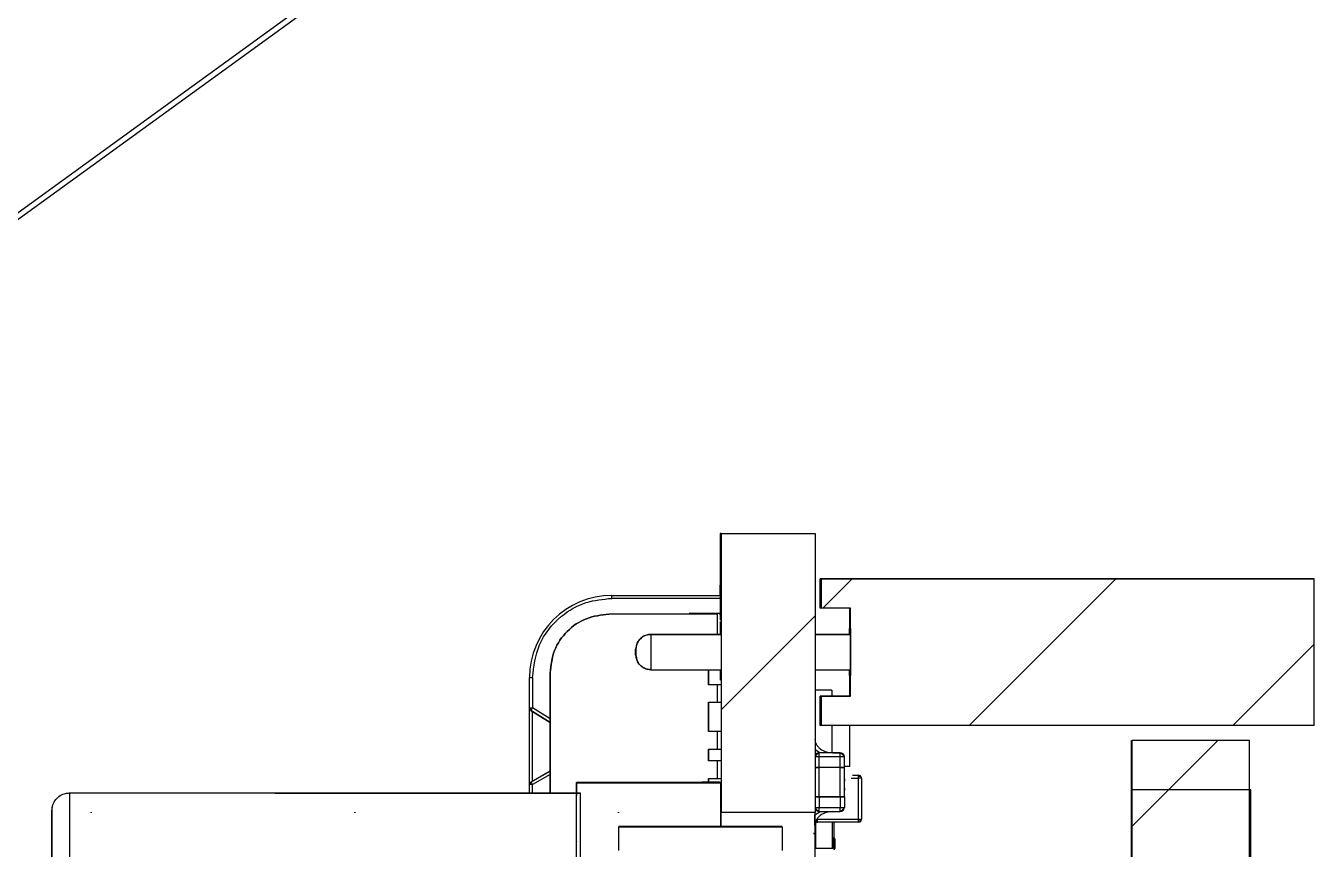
# Model space of a CAD drawing. Header units: millimetres. Extents: x -1 to 366, y 0 to 340.
# Drawn here: x 141.93 to 163.87, y 268.49 to 282.52 of the extents above; entities that cross this region are included whole.
import ezdxf

# ---------------------------------------------------------------- set-up
doc = ezdxf.new("R2010")
doc.units = ezdxf.units.MM
pattern_1 = [(45, (-418.589, -72.4933), (-2.245064, 2.245064), [])]

msp = doc.modelspace()

# ---------------------------------------------------------------- hatches: boundary and pattern name
at = {"linetype": 'Continuous', "lineweight": 18}
h = msp.add_hatch(dxfattribs=at)
h.set_pattern_fill('ANSI31', style=0)
h.set_pattern_definition(pattern_1)
edge = h.paths.add_edge_path(flags=0)
edge.add_line((153.77, 273.872), (153.77, 269.118))
edge.add_ellipse((-0.129, 267.372), major_axis=(-2090.982, 0), ratio=0.00083693, start_angle=265.735182, end_angle=265.779136, ccw=False)
edge.add_line((155.37, 269.118), (155.37, 273.872))
edge.add_line((155.37, 273.872), (153.77, 273.872))
h = msp.add_hatch(dxfattribs=at)
h.set_pattern_fill('ANSI31', style=0)
h.set_pattern_definition(pattern_1)
h.paths.add_polyline_path([(155.47, 272.602), (155.97, 272.602), (155.97, 271.102), (155.47, 271.102), (155.47, 270.602), (163.87, 270.602), (163.87, 273.102), (155.47, 273.102)], flags=0)
h = msp.add_hatch(dxfattribs=at)
h.set_pattern_fill('ANSI31', style=0)
h.set_pattern_definition(pattern_1)
h.paths.add_polyline_path([(160.77, 270.349), (160.77, 244.349), (162.77, 244.349), (162.77, 270.349)], flags=0)
h = msp.add_hatch(dxfattribs=at)
h.set_pattern_fill('ANSI31', style=0)
h.set_pattern_definition(pattern_1)
h.paths.add_polyline_path([(160.77, 269.508), (160.77, 245.734), (162.79, 245.734), (162.79, 269.508)], flags=0)

# ---------------------------------------------------------------- linework, layer by layer
at = {"color": 7, "linetype": 'Continuous', "lineweight": 25}
for p, q in [((131.614, 271.959), (158.978, 291.8)), ((159.037, 291.719), (131.673, 271.878)), ((153.751, 273.872), (153.751, 273.872)), ((153.77, 273.872), (153.751, 273.872)), ((153.77, 273.872), (153.77, 269.118)), ((153.77, 273.872), (155.37, 273.872)), ((155.37, 273.872), (155.37, 269.118)), ((153.751, 273.489), (153.751, 272.817)), ((153.752, 272.992), (153.752, 272.992)), ((153.755, 272.992), (153.756, 272.992)), ((155.47, 273.102), (155.457, 273.102)), ((155.457, 273.102), (163.857, 273.102)), ((155.457, 272.602), (155.457, 273.102)), ((155.47, 273.102), (155.47, 272.602)), ((163.87, 273.102), (155.47, 273.102)), ((163.87, 273.102), (163.857, 273.102)), ((163.87, 270.602), (163.87, 273.102)), ((151.906, 272.817), (151.9, 272.817)), ((151.906, 272.817), (153.756, 272.817)), ((153.756, 272.767), (151.906, 272.767)), ((152.447, 272.817), (152.446, 272.817)), ((155.47, 272.602), (155.457, 272.602)), ((155.97, 272.602), (155.47, 272.602)), ((155.957, 272.602), (155.957, 272.152)), ((155.97, 271.102), (155.97, 272.602)), ((153.706, 272.497), (151.856, 272.497)), ((151.856, 272.497), (151.856, 272.497)), ((153.222, 272.517), (153.756, 272.517)), ((153.247, 272.497), (153.222, 272.517)), ((153.706, 272.152), (153.706, 272.497)), ((153.751, 272.517), (153.751, 272.486)), ((153.751, 272.486), (153.751, 272.517)), ((153.756, 272.486), (153.756, 272.479)), ((153.756, 272.479), (153.756, 272.403)), ((153.756, 272.479), (153.756, 272.479)), ((153.756, 272.479), (153.756, 272.398)), ((152.569, 272.152), (152.568, 272.152)), ((152.568, 272.152), (153.769, 272.152)), ((152.569, 272.152), (152.569, 271.552)), ((153.769, 272.152), (152.569, 272.152)), ((155.37, 272.152), (155.969, 272.152)), ((155.969, 272.152), (155.37, 272.152)), ((155.958, 272.252), (155.957, 272.252)), ((155.957, 272.152), (155.957, 272.252)), ((155.958, 272.252), (155.958, 272.152)), ((155.959, 272.252), (155.96, 272.252)), ((155.959, 272.152), (155.959, 272.252)), ((155.96, 272.252), (155.96, 272.152)), ((155.962, 272.252), (155.962, 272.152)), ((155.962, 272.252), (155.962, 272.252)), ((155.962, 272.152), (155.962, 272.252)), ((155.964, 272.252), (155.964, 272.152)), ((155.964, 272.252), (155.964, 272.252)), ((155.964, 272.152), (155.964, 272.252)), ((155.966, 272.252), (155.967, 272.252)), ((155.966, 272.152), (155.966, 272.252)), ((155.967, 272.252), (155.967, 272.152)), ((155.969, 272.252), (155.968, 272.252)), ((155.968, 272.152), (155.968, 272.252)), ((155.969, 272.252), (155.969, 271.452)), ((152.308, 271.903), (152.308, 271.802)), ((152.308, 271.902), (152.308, 271.802)), ((152.308, 271.902), (152.308, 271.902)), ((152.308, 271.802), (152.308, 271.902)), ((152.31, 271.903), (152.31, 271.802)), ((152.31, 271.902), (152.31, 271.802)), ((152.31, 271.902), (152.31, 271.902)), ((152.31, 271.802), (152.31, 271.902)), ((152.312, 271.903), (152.312, 271.802)), ((152.312, 271.902), (152.312, 271.902)), ((152.312, 271.902), (152.312, 271.802)), ((152.312, 271.802), (152.312, 271.902)), ((152.314, 271.903), (152.314, 271.802)), ((152.314, 271.902), (152.314, 271.902)), ((152.314, 271.902), (152.314, 271.802)), ((152.314, 271.802), (152.314, 271.902)), ((152.316, 271.902), (152.325, 271.942)), ((152.316, 271.903), (152.316, 271.802)), ((152.316, 271.902), (152.316, 271.902)), ((152.316, 271.902), (152.316, 271.802)), ((152.316, 271.802), (152.316, 271.902)), ((152.318, 271.903), (152.318, 271.802)), ((152.318, 271.902), (152.318, 271.902)), ((152.318, 271.902), (152.318, 271.802)), ((152.318, 271.802), (152.318, 271.902)), ((152.308, 271.802), (152.308, 271.802)), ((152.31, 271.802), (152.31, 271.802)), ((152.312, 271.802), (152.312, 271.802)), ((152.314, 271.802), (152.314, 271.802)), ((152.316, 271.802), (152.325, 271.762)), ((152.316, 271.802), (152.316, 271.802)), ((152.318, 271.802), (152.318, 271.802)), ((150.856, 271.497), (150.856, 269.457)), ((150.856, 270.713), (150.856, 271.497)), ((150.856, 271.497), (150.856, 271.497)), ((152.569, 271.552), (152.568, 271.552)), ((152.569, 271.552), (153.769, 271.552)), ((153.556, 271.552), (153.556, 271.297)), ((153.556, 271.297), (153.556, 271.552)), ((155.37, 271.552), (155.969, 271.552)), ((155.957, 271.552), (155.957, 271.102)), ((155.957, 271.452), (155.957, 271.552)), ((155.957, 271.452), (155.958, 271.452)), ((155.958, 271.452), (155.957, 271.452)), ((155.958, 271.552), (155.958, 271.452)), ((155.959, 271.452), (155.959, 271.552)), ((155.96, 271.452), (155.959, 271.452)), ((155.96, 271.452), (155.959, 271.452)), ((155.96, 271.552), (155.96, 271.452)), ((155.962, 271.552), (155.962, 271.452)), ((155.962, 271.452), (155.962, 271.552)), ((155.962, 271.452), (155.962, 271.452)), ((155.962, 271.452), (155.962, 271.452)), ((155.964, 271.552), (155.964, 271.452)), ((155.964, 271.452), (155.964, 271.552)), ((155.964, 271.452), (155.964, 271.452)), ((155.964, 271.452), (155.964, 271.452)), ((155.966, 271.452), (155.966, 271.552)), ((155.967, 271.452), (155.966, 271.452)), ((155.967, 271.452), (155.966, 271.452)), ((155.967, 271.552), (155.967, 271.452)), ((155.968, 271.452), (155.968, 271.552)), ((155.968, 271.452), (155.969, 271.452)), ((155.969, 271.452), (155.968, 271.452)), ((150.506, 271.417), (150.5, 271.417)), ((150.5, 271.417), (150.5, 269.457)), ((150.506, 270.9), (150.506, 271.417)), ((150.506, 271.417), (150.556, 271.417)), ((150.556, 271.417), (150.556, 270.9)), ((153.556, 271.297), (153.556, 271.297)), ((153.756, 271.297), (153.556, 271.297)), ((153.706, 270.997), (153.706, 271.297)), ((155.652, 271.203), (155.37, 271.203)), ((155.652, 271.203), (155.37, 271.203)), ((155.957, 271.102), (155.457, 271.102)), ((155.457, 271.102), (155.47, 271.102)), ((155.457, 270.602), (155.457, 271.102)), ((155.47, 271.102), (155.47, 270.602)), ((155.47, 271.102), (155.97, 271.102)), ((155.652, 271.203), (155.652, 271.203)), ((155.652, 271.203), (155.652, 271.102)), ((155.652, 271.203), (155.652, 271.203)), ((155.652, 271.203), (155.652, 271.203)), ((155.652, 271.203), (155.652, 271.102)), ((155.652, 271.203), (155.652, 271.102)), ((155.97, 271.102), (155.957, 271.102)), ((150.506, 270.9), (150.512, 270.9)), ((150.512, 270.9), (150.556, 270.9)), ((150.529, 270.858), (150.856, 270.654)), ((150.529, 270.858), (150.529, 270.858)), ((150.855, 270.654), (150.555, 270.841)), ((150.555, 269.653), (150.555, 270.841)), ((150.856, 270.713), (150.556, 270.9)), ((153.556, 270.997), (153.556, 270.497)), ((153.556, 270.497), (153.556, 270.997)), ((153.556, 270.997), (153.556, 270.997)), ((153.556, 270.997), (153.756, 270.997)), ((150.855, 269.822), (150.855, 270.654)), ((150.855, 270.654), (150.856, 270.654)), ((155.47, 270.602), (155.457, 270.602)), ((163.87, 270.602), (155.47, 270.602)), ((155.652, 270.602), (155.652, 270.14)), ((155.652, 270.602), (155.652, 270.14)), ((155.952, 270.602), (155.952, 269.903)), ((153.556, 270.497), (153.556, 270.497)), ((153.756, 270.497), (153.556, 270.497)), ((153.706, 270.198), (153.706, 270.497)), ((153.556, 270.198), (153.556, 269.998)), ((153.556, 270.198), (153.756, 270.198)), ((153.556, 269.998), (153.556, 270.198)), ((153.556, 270.198), (153.556, 270.198)), ((153.756, 270.198), (153.756, 270.198)), ((155.436, 270.142), (155.367, 270.191)), ((155.797, 270.137), (155.437, 270.137)), ((155.667, 270.138), (155.667, 270.135)), ((155.667, 270.137), (155.797, 270.137)), ((155.797, 270.137), (155.797, 270.137)), ((160.757, 244.349), (160.757, 270.349)), ((160.757, 270.349), (160.77, 270.349)), ((162.77, 270.349), (160.77, 270.349)), ((160.77, 244.349), (160.77, 270.349)), ((162.77, 244.349), (162.77, 270.349)), ((153.756, 269.998), (153.556, 269.998)), ((153.556, 269.998), (153.556, 269.998)), ((153.706, 269.698), (153.706, 269.998)), ((153.756, 269.998), (153.756, 269.998)), ((155.375, 270.067), (155.37, 270.067)), ((155.438, 270.067), (155.375, 270.067)), ((155.438, 269.887), (155.438, 270.067)), ((155.798, 270.067), (155.438, 270.067)), ((155.798, 269.887), (155.798, 270.067)), ((155.86, 270.067), (155.798, 270.067)), ((155.867, 270.067), (155.86, 270.067)), ((155.867, 269.887), (155.867, 270.067)), ((150.856, 269.822), (150.531, 269.639)), ((150.555, 269.653), (150.855, 269.822)), ((150.856, 269.765), (150.556, 269.596)), ((150.856, 269.822), (150.855, 269.822)), ((150.856, 269.457), (150.856, 269.765)), ((153.556, 269.698), (153.556, 269.637)), ((153.556, 269.698), (153.756, 269.698)), ((153.556, 269.637), (153.556, 269.698)), ((153.556, 269.698), (153.556, 269.698)), ((153.756, 269.698), (153.756, 269.698)), ((155.438, 269.887), (155.37, 269.887)), ((155.438, 269.887), (155.37, 269.887)), ((155.37, 269.887), (155.437, 269.887)), ((155.798, 269.887), (155.438, 269.887)), ((155.798, 269.887), (155.438, 269.887)), ((155.438, 269.387), (155.438, 269.887)), ((155.797, 269.887), (155.867, 269.887)), ((155.867, 269.887), (155.798, 269.887)), ((155.867, 269.887), (155.798, 269.887)), ((155.798, 269.387), (155.798, 269.887)), ((155.952, 269.903), (155.867, 269.903)), ((155.867, 269.887), (155.867, 269.887)), ((155.867, 269.387), (155.867, 269.887)), ((155.867, 269.838), (155.872, 269.838)), ((155.867, 269.812), (155.872, 269.812)), ((155.867, 269.796), (155.872, 269.796)), ((155.867, 269.796), (155.872, 269.796)), ((155.867, 269.784), (155.872, 269.784)), ((155.867, 269.784), (155.872, 269.784)), ((155.867, 269.78), (155.872, 269.78)), ((155.867, 269.749), (155.872, 269.749)), ((155.867, 269.722), (155.872, 269.722)), ((155.867, 269.72), (155.872, 269.72)), ((155.867, 269.707), (155.872, 269.707)), ((155.872, 269.796), (155.872, 269.816)), ((155.872, 269.796), (155.872, 269.812)), ((155.872, 269.78), (155.872, 269.784)), ((155.872, 269.784), (155.872, 269.784)), ((155.872, 269.692), (155.872, 269.689)), ((155.981, 269.705), (156.109, 269.705)), ((156.008, 269.755), (156.109, 269.755)), ((156.008, 269.755), (156.109, 269.755)), ((156.108, 269.755), (156.108, 269.755)), ((156.109, 269.755), (156.109, 269.755)), ((156.159, 269.705), (156.109, 269.705)), ((156.109, 269.005), (156.109, 269.705)), ((156.142, 269.743), (156.143, 269.742)), ((156.159, 269.705), (156.159, 269.005)), ((150.521, 269.596), (150.506, 269.596)), ((150.506, 269.452), (150.506, 269.596)), ((150.556, 269.596), (150.521, 269.596)), ((150.556, 269.452), (150.556, 269.596)), ((153.764, 269.63), (151.303, 269.63)), ((151.308, 268.625), (151.308, 269.627)), ((153.407, 269.63), (153.407, 269.627)), ((153.408, 269.63), (153.407, 269.63)), ((153.428, 269.63), (153.408, 269.63)), ((153.408, 269.63), (153.408, 269.63)), ((153.408, 269.63), (153.408, 269.627)), ((153.408, 269.627), (153.408, 269.63)), ((153.408, 269.627), (153.408, 269.63)), ((153.408, 269.63), (153.408, 269.63)), ((153.413, 269.636), (153.414, 269.636)), ((153.414, 269.636), (153.428, 269.636)), ((153.414, 269.636), (153.414, 269.636)), ((153.414, 269.636), (153.414, 269.636)), ((153.414, 269.636), (153.441, 269.636)), ((153.428, 269.636), (153.565, 269.636)), ((153.526, 269.63), (153.428, 269.63)), ((153.428, 269.63), (153.428, 269.627)), ((153.447, 269.637), (153.448, 269.637)), ((153.738, 269.637), (153.448, 269.637)), ((153.738, 269.636), (153.758, 269.636)), ((153.758, 269.627), (153.758, 268.876)), ((155.867, 269.673), (155.872, 269.673)), ((155.867, 269.64), (155.872, 269.64)), ((155.867, 269.63), (155.872, 269.63)), ((155.867, 269.63), (155.872, 269.63)), ((155.867, 269.618), (155.872, 269.618)), ((155.867, 269.618), (155.872, 269.618)), ((155.867, 269.605), (155.872, 269.605)), ((155.867, 269.558), (155.872, 269.558)), ((155.867, 269.549), (155.872, 269.549)), ((155.867, 269.516), (155.872, 269.516)), ((155.867, 269.483), (155.872, 269.483)), ((155.872, 269.657), (155.872, 269.654)), ((155.872, 269.63), (155.872, 269.63)), ((155.872, 269.618), (155.872, 269.63)), ((155.872, 269.605), (155.872, 269.618)), ((155.872, 269.618), (155.872, 269.618)), ((155.872, 269.558), (155.872, 269.605)), ((155.872, 269.535), (155.872, 269.531)), ((155.872, 269.5), (155.872, 269.497)), ((160.76, 269.508), (160.77, 269.508)), ((160.76, 245.734), (160.76, 269.508)), ((162.79, 269.508), (160.77, 269.508)), ((160.77, 245.734), (160.77, 269.508)), ((162.77, 269.508), (162.78, 269.508)), ((162.78, 269.508), (162.79, 269.508)), ((162.79, 245.734), (162.79, 269.508)), ((142.67, 269.453), (142.67, 269.457)), ((142.67, 269.457), (151.37, 269.457)), ((151.37, 269.452), (151.37, 269.457)), ((155.37, 269.387), (155.438, 269.387)), ((155.437, 269.387), (155.37, 269.387)), ((155.438, 269.387), (155.37, 269.387)), ((155.438, 269.387), (155.438, 269.207)), ((155.438, 269.387), (155.798, 269.387)), ((155.798, 269.387), (155.438, 269.387)), ((155.867, 269.387), (155.797, 269.387)), ((155.798, 269.387), (155.867, 269.387)), ((155.798, 269.387), (155.798, 269.207)), ((155.867, 269.387), (155.798, 269.387)), ((155.867, 269.471), (155.872, 269.471)), ((155.867, 269.471), (155.872, 269.471)), ((155.867, 269.455), (155.872, 269.455)), ((155.867, 269.429), (155.872, 269.429)), ((155.867, 269.387), (155.867, 269.387)), ((155.867, 269.387), (155.867, 269.207)), ((155.872, 269.455), (155.872, 269.471)), ((155.872, 269.451), (155.872, 269.471)), ((142.37, 269.093), (142.369, 269.005)), ((142.37, 268.192), (142.37, 269.152)), ((155.367, 269.082), (155.453, 269.137)), ((155.37, 269.207), (155.375, 269.207)), ((155.375, 269.207), (155.438, 269.207)), ((155.437, 269.137), (155.797, 269.137)), ((155.438, 269.207), (155.798, 269.207)), ((155.798, 269.207), (155.86, 269.207)), ((155.86, 269.207), (155.867, 269.207)), ((153.758, 268.88), (152.028, 268.88)), ((152.028, 268.474), (152.028, 268.876)), ((154.413, 268.88), (153.753, 268.88)), ((154.809, 268.88), (153.758, 268.88)), ((154.809, 268.875), (154.809, 268.474)), ((155.377, 268.966), (155.377, 268.688)), ((155.377, 268.965), (155.377, 268.508)), ((155.408, 268.955), (155.409, 268.955)), ((155.408, 268.955), (155.408, 268.955)), ((155.409, 269.005), (156.109, 269.005)), ((156.109, 268.955), (155.409, 268.955)), ((155.409, 268.955), (155.409, 268.955)), ((155.667, 268.508), (155.667, 268.955)), ((155.687, 268.955), (155.687, 268.688)), ((156.109, 269.005), (156.159, 269.005)), ((155.377, 268.508), (155.377, 268.688)), ((155.377, 268.688), (155.377, 268.688)), ((155.674, 268.67), (155.674, 268.508)), ((155.687, 268.688), (155.687, 268.688)), ((155.687, 268.688), (155.687, 268.688)), ((155.701, 268.508), (155.701, 268.668)), ((155.707, 268.668), (155.701, 268.668)), ((155.707, 268.668), (155.707, 268.508)), ((155.377, 268.508), (155.377, 268.508)), ((155.667, 268.508), (155.377, 268.508)), ((155.674, 268.508), (155.667, 268.508)), ((155.707, 268.508), (155.701, 268.508))]:
    msp.add_line(p, q, dxfattribs=at)
at = {"color": 7, "linetype": 'Continuous', "lineweight": 25, "flags": 128}
for points in [[(153.769, 272.372), (153.769, 272.334), (153.769, 272.226), (153.769, 272.064), (153.769, 271.872), (153.769, 271.681), (153.769, 271.519), (153.769, 271.41), (153.769, 271.372), (153.768, 271.41), (153.768, 271.519), (153.768, 271.552)], [(153.758, 271.552), (153.758, 271.519), (153.758, 271.41), (153.758, 271.372), (153.758, 271.41), (153.758, 271.519), (153.758, 271.552)], [(153.76, 271.552), (153.76, 271.519), (153.76, 271.41), (153.76, 271.372), (153.76, 271.41), (153.76, 271.519), (153.76, 271.552)], [(153.763, 271.552), (153.763, 271.519), (153.762, 271.41), (153.762, 271.372), (153.762, 271.41), (153.762, 271.519), (153.762, 271.552)], [(153.765, 271.552), (153.765, 271.519), (153.765, 271.41), (153.764, 271.372), (153.764, 271.41), (153.764, 271.519), (153.764, 271.552)], [(153.767, 271.552), (153.767, 271.519), (153.767, 271.41), (153.767, 271.372), (153.766, 271.41), (153.766, 271.519), (153.766, 271.552)], [(156.109, 269.705), (156.109, 269.708), (156.109, 269.711), (156.109, 269.714), (156.109, 269.716), (156.109, 269.719), (156.109, 269.722), (156.109, 269.725), (156.109, 269.727)], [(151.308, 269.627), (152.533, 269.627), (153.758, 269.627)], [(142.67, 269.453), (146.17, 269.452), (151.37, 269.452)], [(153.769, 268.88), (153.769, 268.983), (153.77, 269.122)], [(155.369, 265.627), (155.369, 265.715), (155.369, 266.068), (155.368, 266.628), (155.368, 267.307), (155.368, 267.997), (155.368, 268.587), (155.369, 268.983), (155.369, 269.118)], [(152.028, 268.876), (152.778, 268.876), (153.528, 268.876), (154.809, 268.875)], [(153.758, 268.876), (154.083, 268.875), (154.408, 268.875)], [(156.109, 268.982), (156.109, 268.985), (156.109, 268.988), (156.109, 268.991), (156.109, 268.993), (156.109, 268.996), (156.109, 268.999), (156.109, 269.002), (156.109, 269.005)], [(155.687, 268.688), (155.687, 268.688), (155.682, 268.687)]]:
    msp.add_lwpolyline(points, dxfattribs=at)
at = {"color": 7, "linetype": 'Continuous', "lineweight": 25}
for centre, radius, start, end in [((268.496, 273.585), 114.745, 179.85655, 180.04779), ((197.326, 272.848), 43.575, 179.8101, 180.0406), ((110.178, 272.848), 43.575, 359.9594, 0.1899), ((197.33, 272.848), 43.575, 179.8101, 180.0406), ((-11.158, 272.679), 164.914, 359.90383, 0.10876), ((151.906, 271.417), 1.4, 90, 180), ((136.973, 272.78), 14.933, 359.952, 0.1439), ((95.128, 272.17), 58.631, 359.98283, 0.19778), ((212.388, 272.17), 58.631, 179.80222, 180.01717), ((95.13, 272.17), 58.631, 359.98283, 0.19778), ((212.39, 272.17), 58.631, 179.80222, 180.01717), ((95.132, 272.17), 58.631, 359.98283, 0.19778), ((212.392, 272.17), 58.631, 179.80222, 180.01717), ((95.134, 272.17), 58.631, 359.98283, 0.19778), ((212.395, 272.17), 58.631, 179.80222, 180.01717), ((212.397, 272.17), 58.631, 179.80222, 180.01717), ((95.136, 272.17), 58.631, 359.98283, 0.19778), ((212.399, 272.17), 58.631, 179.80222, 180.01717), ((150.556, 270.9), 0.05, 180, 238), ((150.568, 270.922), 0.0606, 201.4034, 239.257), ((147.945, 272.487), 3.055, 327.7645, 328.0394), ((105.775, 298.88), 52.803, 327.964, 328.0024), ((155.437, 270.067), 0.07, 90, 165.836), ((154.642, 270.13), 0.796, 359.9371, 0.4692), ((155.002, 270.13), 0.796, 359.9371, 0.4692), ((155.797, 270.067), 0.07, 360, 90), ((155.453, 270.05), 0.0802, 134.5115, 167.9213), ((155.454, 270.051), 0.0802, 102.0675, 135.4922), ((109.671, 270.074), 45.766, 359.9904, 0.0688), ((110.031, 270.074), 45.766, 359.9904, 0.0688), ((155.781, 270.051), 0.0802, 44.5128, 77.9457), ((155.782, 270.05), 0.0801, 12.0431, 45.4908), ((149.595, 269.732), 6.514, 359.956, 0.1991), ((156.109, 269.705), 0.05, 53.9041, 90), ((156.141, 269.652), 0.0813, 92.2319, 113.1842), ((156.14, 269.716), 0.0182, 46.461, 97.0323), ((156.109, 269.705), 0.05, 360, 13.1262), ((150.556, 269.596), 0.05, 119.3635, 180), ((150.58, 269.597), 0.0595, 140.8589, 181.5114), ((149.989, 269.329), 0.625, 29.3087, 29.7779), ((118.147, 251.368), 37.183, 29.3549, 29.4241), ((153.413, 269.63), 0.006, 90, 180), ((153.413, 269.63), 0.006, 90, 180), ((153.414, 269.63), 0.006, 90, 180), ((153.414, 269.63), 0.006, 90, 180), ((153.414, 269.63), 0.006, 90, 180), ((153.414, 269.63), 0.006, 90, 180), ((151.636, 269.631), 1.792, 359.952, 0.1439), ((153.447, 269.617), 0.02, 90, 108.1949), ((153.448, 269.617), 0.02, 90, 108.1949), ((153.687, 269.118), 0.0828, 359.6574, 2.9447), ((155.437, 269.207), 0.07, 194.164, 270), ((155.453, 269.223), 0.0802, 192.0787, 225.4885), ((155.454, 269.222), 0.0802, 224.5078, 257.9325), ((154.642, 269.143), 0.796, 359.5308, 0.0629), ((109.671, 269.199), 45.766, 359.9312, 0.0096), ((155.797, 269.207), 0.07, 270, 0), ((155.002, 269.143), 0.796, 359.5308, 0.0629), ((110.031, 269.199), 45.766, 359.9312, 0.0096), ((155.781, 269.222), 0.0802, 282.0543, 315.4872), ((155.782, 269.223), 0.0801, 314.5092, 347.9569), ((155.408, 269.005), 0.05, 243.4349, 256.5193), ((155.409, 269.005), 0.05, 243.4349, 252.0638), ((155.409, 269.005), 0.05, 252.0638, 270), ((155.408, 269.005), 0.05, 256.5193, 270), ((122.719, 268.999), 32.69, 359.9312, 0.0096), ((154.841, 268.96), 0.568, 359.5308, 0.0629), ((156.141, 269.057), 0.0813, 246.8158, 267.7681), ((149.595, 268.977), 6.514, 359.8009, 0.044), ((156.109, 269.005), 0.05, 270, 317.0621), ((156.14, 268.994), 0.0182, 262.9678, 313.539), ((156.109, 269.005), 0.05, 342.1232, 0), ((155.387, 268.659), 0.03, 109.4712, 128.7174), ((155.387, 268.659), 0.03, 109.4712, 127.7036), ((155.687, 268.668), 0.014, 360, 169.2653), ((155.687, 268.668), 0.02, 360, 103.8904), ((155.687, 268.508), 0.014, 270, 0), ((155.687, 268.508), 0.02, 270, 0)]:
    msp.add_arc(centre, radius, start, end, dxfattribs=at)
msp.add_ellipse((-0.129, 267.372), major_axis=(-2090.982, 0), ratio=0.000837, start_param=4.637954, end_param=4.638721, dxfattribs=at)
for points, knots in [([(150.556, 271.417), (150.58, 271.608), (150.629, 272.006), (150.994, 272.459), (151.449, 272.723), (151.757, 272.753), (151.906, 272.767)], [0, 0, 0, 0, 0.2702613, 0.5624294, 0.7897364, 1, 1, 1, 1]), ([(152.318, 271.902), (152.322, 271.937), (152.331, 272.006), (152.389, 272.085), (152.457, 272.129), (152.512, 272.149), (152.55, 272.151), (152.569, 272.152)], [0, 0, 0, 0, 0.31012, 0.616121, 0.758896, 0.886022, 1, 1, 1, 1]), ([(152.568, 272.152), (152.545, 272.15), (152.494, 272.146), (152.426, 272.112), (152.366, 272.057), (152.326, 271.985), (152.321, 271.93), (152.318, 271.902)], [0, 0, 0, 0, 0.146754, 0.316126, 0.510248, 0.757793, 1, 1, 1, 1]), ([(152.318, 271.802), (152.322, 271.768), (152.331, 271.698), (152.389, 271.62), (152.457, 271.576), (152.512, 271.556), (152.55, 271.554), (152.569, 271.552)], [0, 0, 0, 0, 0.31012, 0.616121, 0.758896, 0.886022, 1, 1, 1, 1]), ([(152.568, 271.552), (152.545, 271.554), (152.494, 271.559), (152.426, 271.593), (152.366, 271.647), (152.326, 271.72), (152.321, 271.775), (152.318, 271.802)], [0, 0, 0, 0, 0.146754, 0.316126, 0.510248, 0.757793, 1, 1, 1, 1]), ([(150.555, 270.841), (150.55, 270.844), (150.541, 270.85), (150.533, 270.855), (150.529, 270.858)], [0, 0, 0, 0, 0.565472, 1, 1, 1, 1]), ([(150.856, 270.654), (150.856, 270.654), (150.856, 270.655), (150.856, 270.663), (150.856, 270.676), (150.856, 270.693), (150.856, 270.706), (150.856, 270.713)], [0, 0, 0, 0, 0.162587, 0.3427003, 0.5376423, 0.7742966, 1, 1, 1, 1]), ([(155.367, 270.367), (155.368, 270.353), (155.37, 270.323), (155.388, 270.28), (155.416, 270.239), (155.469, 270.19), (155.555, 270.147), (155.63, 270.141), (155.667, 270.138)], [0, 0, 0, 0, 0.10071, 0.210046, 0.329118, 0.457648, 0.731365, 1, 1, 1, 1]), ([(150.856, 269.765), (150.856, 269.773), (150.856, 269.789), (150.856, 269.808), (150.856, 269.82), (150.856, 269.821), (150.856, 269.822)], [0, 0, 0, 0, 0.2868676, 0.5844324, 0.803611, 1, 1, 1, 1]), ([(155.872, 269.812), (155.872, 269.82), (155.872, 269.836), (155.872, 269.838), (155.872, 269.838)], [0, 0, 0, 0, 0.539431, 1, 1, 1, 1]), ([(155.872, 269.749), (155.872, 269.752), (155.872, 269.759), (155.872, 269.767), (155.872, 269.774), (155.872, 269.779), (155.872, 269.78), (155.872, 269.78)], [0, 0, 0, 0, 0.211477, 0.39726, 0.572957, 0.776333, 1, 1, 1, 1]), ([(155.872, 269.722), (155.872, 269.727), (155.872, 269.735), (155.872, 269.745), (155.872, 269.749)], [0, 0, 0, 0, 0.531325, 1, 1, 1, 1]), ([(155.872, 269.673), (155.872, 269.676), (155.872, 269.681), (155.872, 269.688), (155.872, 269.694), (155.872, 269.701), (155.872, 269.706), (155.872, 269.706), (155.872, 269.707)], [0, 0, 0, 0, 0.112067, 0.214012, 0.31317, 0.417462, 0.667811, 1, 1, 1, 1]), ([(156.143, 269.741), (156.142, 269.742), (156.141, 269.744), (156.139, 269.745), (156.138, 269.745)], [0, 0, 0, 0, 0.509411, 1, 1, 1, 1]), ([(156.153, 269.729), (156.151, 269.731), (156.148, 269.737), (156.143, 269.743), (156.139, 269.745), (156.139, 269.745)], [0, 0, 0, 0, 0.423695, 0.967123, 1, 1, 1, 1]), ([(156.158, 269.716), (156.158, 269.717), (156.157, 269.72), (156.155, 269.724), (156.154, 269.727), (156.153, 269.729)], [0, 0, 0, 0, 0.180245, 0.606121, 1, 1, 1, 1]), ([(150.531, 269.639), (150.535, 269.642), (150.543, 269.646), (150.552, 269.651), (150.555, 269.653)], [0, 0, 0, 0, 0.556459, 1, 1, 1, 1]), ([(151.308, 269.627), (151.308, 269.628), (151.308, 269.639), (151.308, 269.586), (151.308, 269.43), (151.308, 269.408)], [0, 0, 0, 0, 0.105776, 0.872873, 1, 1, 1, 1]), ([(153.565, 269.636), (153.588, 269.636), (153.626, 269.636), (153.677, 269.636), (153.718, 269.636), (153.745, 269.636), (153.758, 269.636)], [0, 0, 0, 0, 0.340318, 0.560123, 0.780037, 1, 1, 1, 1]), ([(153.758, 269.627), (153.758, 269.628), (153.758, 269.64), (153.758, 269.541), (153.757, 269.318), (153.757, 269.17), (153.757, 269.12)], [0, 0, 0, 0, 0.0720102, 0.5851919, 0.8614467, 1, 1, 1, 1]), ([(155.872, 269.689), (155.872, 269.688), (155.872, 269.686), (155.872, 269.682), (155.872, 269.678), (155.872, 269.675), (155.872, 269.673)], [0, 0, 0, 0, 0.2652539, 0.5074809, 0.7457441, 1, 1, 1, 1]), ([(155.872, 269.64), (155.872, 269.64), (155.872, 269.64), (155.872, 269.645), (155.872, 269.652), (155.872, 269.658), (155.872, 269.665), (155.872, 269.67), (155.872, 269.673)], [0, 0, 0, 0, 0.339798, 0.588213, 0.690159, 0.787863, 0.888855, 1, 1, 1, 1]), ([(155.872, 269.673), (155.872, 269.671), (155.872, 269.668), (155.872, 269.664), (155.872, 269.66), (155.872, 269.658), (155.872, 269.657)], [0, 0, 0, 0, 0.254829, 0.49308, 0.735001, 1, 1, 1, 1]), ([(155.872, 269.516), (155.872, 269.519), (155.872, 269.524), (155.872, 269.531), (155.872, 269.537), (155.872, 269.544), (155.872, 269.549), (155.872, 269.549), (155.872, 269.549)], [0, 0, 0, 0, 0.112067, 0.214012, 0.31317, 0.417462, 0.667811, 1, 1, 1, 1]), ([(155.872, 269.531), (155.872, 269.531), (155.872, 269.529), (155.872, 269.525), (155.872, 269.521), (155.872, 269.518), (155.872, 269.516)], [0, 0, 0, 0, 0.265254, 0.507481, 0.745744, 1, 1, 1, 1]), ([(155.872, 269.483), (155.872, 269.483), (155.872, 269.483), (155.872, 269.488), (155.872, 269.495), (155.872, 269.501), (155.872, 269.508), (155.872, 269.513), (155.872, 269.516)], [0, 0, 0, 0, 0.339798, 0.588213, 0.690159, 0.787863, 0.888855, 1, 1, 1, 1]), ([(155.872, 269.516), (155.872, 269.514), (155.872, 269.511), (155.872, 269.506), (155.872, 269.503), (155.872, 269.501), (155.872, 269.5)], [0, 0, 0, 0, 0.2548291, 0.4930802, 0.7350012, 1, 1, 1, 1]), ([(142.37, 269.152), (142.373, 269.186), (142.38, 269.253), (142.432, 269.344), (142.508, 269.412), (142.593, 269.448), (142.648, 269.451), (142.67, 269.453)], [0, 0, 0, 0, 0.215486, 0.430988, 0.646074, 0.860579, 1, 1, 1, 1]), ([(142.421, 269.321), (142.414, 269.311), (142.397, 269.287), (142.383, 269.247), (142.374, 269.21), (142.371, 269.185), (142.37, 269.174), (142.37, 269.168), (142.37, 269.164), (142.37, 269.159), (142.37, 269.152), (142.37, 269.118), (142.37, 269.093)], [0, 0, 0, 0, 0.074565, 0.18008, 0.261009, 0.309263, 0.332137, 0.349185, 0.372761, 0.418768, 0.559502, 1, 1, 1, 1]), ([(142.67, 269.457), (142.67, 269.433), (142.669, 269.397), (142.669, 269.179), (142.669, 268.954), (142.669, 268.671), (142.668, 268.421), (142.668, 268.255), (142.668, 268.207)], [0, 0, 0, 0, 0.294125, 0.452457, 0.614149, 0.775842, 0.934174, 1, 1, 1, 1]), ([(151.37, 269.457), (151.37, 269.433), (151.369, 269.397), (151.369, 269.179), (151.369, 268.954), (151.369, 268.671), (151.368, 268.421), (151.368, 268.255), (151.368, 268.207)], [0, 0, 0, 0, 0.294125, 0.452457, 0.614149, 0.775842, 0.934174, 1, 1, 1, 1]), ([(155.872, 269.429), (155.872, 269.429), (155.872, 269.43), (155.872, 269.438), (155.872, 269.449), (155.872, 269.455)], [0, 0, 0, 0, 0.300993, 0.572512, 1, 1, 1, 1]), ([(142.37, 269.152), (142.37, 269.154), (142.37, 269.167), (142.369, 269.102), (142.369, 268.928), (142.369, 268.739), (142.369, 268.507), (142.369, 268.17), (142.369, 267.889), (142.369, 267.707)], [0, 0, 0, 0, 0.04997, 0.277461, 0.399923, 0.524985, 0.650046, 0.772509, 1, 1, 1, 1]), ([(155.667, 269.135), (155.63, 269.132), (155.555, 269.126), (155.469, 269.083), (155.416, 269.034), (155.388, 268.993), (155.37, 268.95), (155.368, 268.921), (155.367, 268.907)], [0, 0, 0, 0, 0.268629, 0.542344, 0.670874, 0.789947, 0.899286, 1, 1, 1, 1]), ([(155.367, 269.082), (155.367, 269.067), (155.367, 269.035), (155.367, 268.975), (155.367, 268.934), (155.367, 268.907)], [0, 0, 0, 0, 0.235122, 0.499263, 1, 1, 1, 1]), ([(155.367, 268.907), (155.367, 268.936), (155.367, 268.99), (155.367, 269.054), (155.367, 269.082)], [0, 0, 0, 0, 0.554938, 1, 1, 1, 1]), ([(152.027, 268.686), (152.027, 268.718), (152.027, 268.859), (152.028, 268.888), (152.028, 268.877), (152.028, 268.876)], [0, 0, 0, 0, 0.19168, 0.860821, 1, 1, 1, 1]), ([(155.384, 268.961), (155.386, 268.96), (155.389, 268.959), (155.393, 268.957), (155.396, 268.956), (155.397, 268.956)], [0, 0, 0, 0, 0.4019678, 0.8364659, 1, 1, 1, 1]), ([(156.146, 268.971), (156.146, 268.972), (156.15, 268.975), (156.151, 268.978), (156.153, 268.981)], [0, 0, 0, 0, 0.2592946, 1, 1, 1, 1]), ([(156.153, 268.981), (156.154, 268.982), (156.155, 268.985), (156.156, 268.988), (156.157, 268.99)], [0, 0, 0, 0, 0.551735, 1, 1, 1, 1]), ([(151.308, 268.207), (151.308, 268.226), (151.308, 268.313), (151.308, 268.431), (151.308, 268.584), (151.308, 268.64), (151.308, 268.627), (151.308, 268.625)], [0, 0, 0, 0, 0.063356, 0.281445, 0.499569, 0.900433, 1, 1, 1, 1]), ([(155.351, 268.775), (155.351, 268.775), (155.351, 268.774), (155.351, 268.772), (155.351, 268.768), (155.351, 268.76), (155.351, 268.754), (155.351, 268.751)], [0, 0, 0, 0, 0.123451, 0.244498, 0.498338, 0.724178, 1, 1, 1, 1]), ([(155.352, 268.751), (155.352, 268.754), (155.352, 268.76), (155.352, 268.766), (155.352, 268.77), (155.352, 268.773), (155.352, 268.774), (155.352, 268.775), (155.352, 268.775)], [0, 0, 0, 0, 0.251609, 0.497333, 0.617119, 0.736248, 0.861835, 1, 1, 1, 1]), ([(155.674, 268.67), (155.674, 268.672), (155.674, 268.676), (155.676, 268.682), (155.679, 268.686), (155.681, 268.687), (155.683, 268.687)], [0, 0, 0, 0, 0.2794443, 0.5590779, 0.7796965, 1, 1, 1, 1]), ([(155.687, 268.688), (155.687, 268.688), (155.687, 268.688), (155.684, 268.687), (155.683, 268.687)], [0, 0, 0, 0, 0.5591834, 1, 1, 1, 1])]:
    msp.add_open_spline(points, degree=3, knots=knots, dxfattribs=at)
for points in [[(151.856, 272.497), (151.725, 272.482), (151.463, 272.452), (151.132, 272.221), (150.901, 271.89), (150.871, 271.628), (150.856, 271.497)], [(150.856, 271.497), (150.871, 271.628), (150.901, 271.89), (151.132, 272.221), (151.463, 272.452), (151.725, 272.482), (151.856, 272.497)]]:
    msp.add_open_spline(points, degree=3, dxfattribs=at)

doc.saveas('drawing.dxf')
